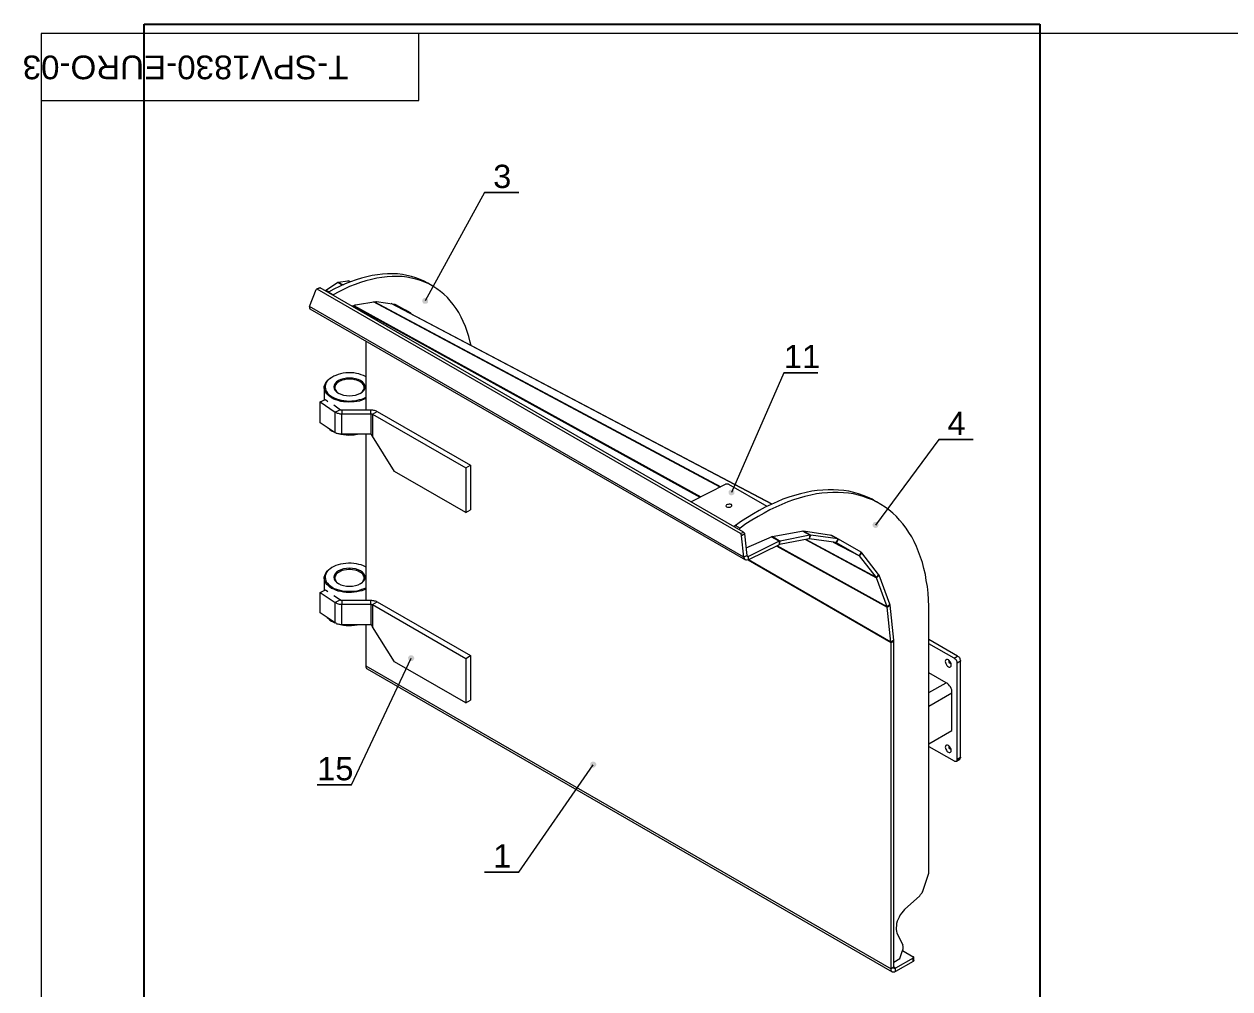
# Model space of a CAD drawing. Header units: millimetres. Extents: x 3 to 591, y 5 to 206.
# Drawn here: x 299.9 to 443.6, y 90.9 to 205.9 of the extents above; entities that cross this region are included whole.
import ezdxf

# ---------------------------------------------------------------- set-up
doc = ezdxf.new("R2010")
doc.units = ezdxf.units.MM
picture_1 = doc.add_image_def('image3.jpg', size_in_pixel=(736, 880))

msp = doc.modelspace()

# ---------------------------------------------------------------- hatches: boundary and pattern name
h = msp.add_hatch(color=7)
h.paths.add_polyline_path([(367.978959, 117.933611), (367.873126, 117.968889), (367.80257, 117.968889), (367.732015, 117.968889), (367.626181, 117.968889), (367.555626, 117.933611), (367.48507, 117.863056), (367.449793, 117.7925), (367.414515, 117.721944), (367.414515, 117.616111), (367.414515, 117.545556), (367.449793, 117.475), (367.48507, 117.404444), (367.555626, 117.333889), (367.626181, 117.298611), (367.732015, 117.263333), (367.80257, 117.263333), (367.873126, 117.298611), (367.978959, 117.333889), (368.014237, 117.404444), (368.084793, 117.475), (368.12007, 117.545556), (368.12007, 117.616111), (368.12007, 117.721944), (368.084793, 117.7925), (368.014237, 117.863056), (367.978959, 117.933611), (367.767293, 117.616111)])
h.paths.add_polyline_path([(346.21257, 130.633611), (346.142015, 130.668889), (346.036181, 130.668889), (345.965626, 130.668889), (345.89507, 130.633611), (345.824515, 130.563056), (345.753959, 130.4925), (345.718681, 130.421944), (345.683404, 130.351389), (345.718681, 130.245556), (345.718681, 130.175), (345.789237, 130.104444), (345.824515, 130.033889), (345.89507, 129.998611), (346.000904, 129.963333), (346.071459, 129.963333), (346.142015, 129.963333), (346.247848, 129.998611), (346.318404, 130.069167), (346.353681, 130.139722), (346.388959, 130.210278), (346.424237, 130.280833), (346.424237, 130.386667), (346.388959, 130.457222), (346.353681, 130.527778), (346.283126, 130.598333), (346.21257, 130.633611), (346.071459, 130.316111)])
h.paths.add_polyline_path([(401.210626, 145.908889), (401.281181, 145.873611), (401.351737, 145.838333), (401.45757, 145.838333), (401.528126, 145.873611), (401.598681, 145.908889), (401.669237, 145.944167), (401.704515, 146.014722), (401.739793, 146.120556), (401.77507, 146.191111), (401.77507, 146.261667), (401.739793, 146.3675), (401.669237, 146.438056), (401.633959, 146.473333), (401.563404, 146.543889), (401.45757, 146.543889), (401.387015, 146.543889), (401.281181, 146.543889), (401.210626, 146.508611), (401.14007, 146.438056), (401.104793, 146.3675), (401.069515, 146.296944), (401.034237, 146.226389), (401.069515, 146.120556), (401.069515, 146.05), (401.14007, 145.979444), (401.210626, 145.908889), (401.422293, 146.191111)])
h.paths.add_polyline_path([(384.100904, 149.754167), (384.171459, 149.718889), (384.277293, 149.718889), (384.347848, 149.754167), (384.418404, 149.789444), (384.488959, 149.824722), (384.559515, 149.895278), (384.594793, 149.965833), (384.594793, 150.071667), (384.594793, 150.142222), (384.559515, 150.248056), (384.524237, 150.318611), (384.453681, 150.353889), (384.383126, 150.424444), (384.31257, 150.424444), (384.206737, 150.424444), (384.136181, 150.424444), (384.065626, 150.389167), (383.99507, 150.318611), (383.924515, 150.248056), (383.889237, 150.1775), (383.889237, 150.106944), (383.889237, 150.001111), (383.924515, 149.930556), (383.959793, 149.86), (384.030348, 149.789444), (384.100904, 149.754167), (384.242015, 150.071667)])
h.paths.add_polyline_path([(347.553126, 172.614167), (347.658959, 172.578889), (347.729515, 172.578889), (347.80007, 172.578889), (347.905904, 172.614167), (347.976459, 172.649444), (348.047015, 172.72), (348.082293, 172.790556), (348.082293, 172.861111), (348.082293, 172.966944), (348.082293, 173.0375), (348.047015, 173.108056), (347.976459, 173.178611), (347.905904, 173.249167), (347.835348, 173.284444), (347.729515, 173.284444), (347.658959, 173.284444), (347.588404, 173.249167), (347.517848, 173.213889), (347.447293, 173.143333), (347.412015, 173.072778), (347.376737, 172.966944), (347.376737, 172.896389), (347.412015, 172.790556), (347.447293, 172.72), (347.48257, 172.649444), (347.553126, 172.614167), (347.729515, 172.931667)])
h.paths.add_polyline_path([(535.301459, 72.954444), (535.230904, 72.989722), (535.12507, 72.989722), (535.054515, 72.989722), (534.948681, 72.954444), (534.878126, 72.919167), (534.842848, 72.848611), (534.80757, 72.778056), (534.772293, 72.7075), (534.772293, 72.601667), (534.772293, 72.531111), (534.80757, 72.425278), (534.878126, 72.39), (534.948681, 72.319444), (535.019237, 72.284167), (535.12507, 72.284167), (535.195626, 72.284167), (535.266181, 72.319444), (535.336737, 72.354722), (535.407293, 72.425278), (535.44257, 72.495833), (535.477848, 72.601667), (535.477848, 72.672222), (535.477848, 72.742778), (535.407293, 72.848611), (535.372015, 72.883889), (535.301459, 72.954444), (535.12507, 72.636944)])
h.paths.add_polyline_path([(539.146737, 69.250278), (539.076181, 69.250278), (539.005626, 69.215), (538.93507, 69.179722), (538.864515, 69.109167), (538.829237, 69.038611), (538.793959, 68.932778), (538.793959, 68.862222), (538.829237, 68.756389), (538.864515, 68.685833), (538.93507, 68.650556), (539.005626, 68.58), (539.076181, 68.544722), (539.182015, 68.544722), (539.25257, 68.544722), (539.323126, 68.58), (539.393681, 68.650556), (539.464237, 68.721111), (539.499515, 68.791667), (539.534793, 68.862222), (539.534793, 68.968056), (539.499515, 69.038611), (539.464237, 69.109167), (539.393681, 69.179722), (539.323126, 69.215), (539.25257, 69.250278), (539.146737, 69.250278), (539.182015, 68.8975)])
h.paths.add_polyline_path([(547.472293, 66.533889), (547.401737, 66.463333), (547.366459, 66.392778), (547.366459, 66.286944), (547.366459, 66.216389), (547.401737, 66.110556), (547.437015, 66.04), (547.472293, 65.969444), (547.578126, 65.934167), (547.648681, 65.898889), (547.719237, 65.898889), (547.82507, 65.934167), (547.895626, 65.969444), (547.966181, 66.004722), (548.036737, 66.075278), (548.072015, 66.145833), (548.072015, 66.216389), (548.072015, 66.322222), (548.036737, 66.392778), (548.001459, 66.463333), (547.930904, 66.533889), (547.860348, 66.569167), (547.789793, 66.604444), (547.719237, 66.604444), (547.613404, 66.604444), (547.542848, 66.569167), (547.472293, 66.533889), (547.719237, 66.251667)])
h.paths.add_polyline_path([(525.988126, 85.689722), (525.91757, 85.725), (525.811737, 85.760278), (525.741181, 85.760278), (525.670626, 85.725), (525.564793, 85.689722), (525.529515, 85.619167), (525.458959, 85.548611), (525.458959, 85.478056), (525.423681, 85.372222), (525.458959, 85.301667), (525.494237, 85.231111), (525.529515, 85.160556), (525.60007, 85.09), (525.670626, 85.054722), (525.741181, 85.019444), (525.847015, 85.019444), (525.91757, 85.054722), (525.988126, 85.09), (526.058681, 85.160556), (526.129237, 85.231111), (526.129237, 85.301667), (526.164515, 85.4075), (526.129237, 85.478056), (526.093959, 85.548611), (526.058681, 85.619167), (525.988126, 85.689722), (525.776459, 85.372222)])
h.paths.add_polyline_path([(509.337015, 95.320556), (507.996459, 92.039722), (507.079237, 92.568889)])
h.paths.add_polyline_path([(477.728126, 102.446667), (477.65757, 102.481944), (477.551737, 102.517222), (477.481181, 102.517222), (477.410626, 102.481944), (477.304793, 102.446667), (477.269515, 102.411389), (477.198959, 102.340833), (477.163681, 102.235), (477.163681, 102.164444), (477.163681, 102.058611), (477.198959, 101.988056), (477.269515, 101.9175), (477.304793, 101.846944), (477.410626, 101.811667), (477.481181, 101.811667), (477.551737, 101.811667), (477.65757, 101.811667), (477.728126, 101.846944), (477.798681, 101.9175), (477.833959, 101.988056), (477.869237, 102.058611), (477.869237, 102.164444), (477.869237, 102.235), (477.833959, 102.340833), (477.798681, 102.411389), (477.728126, 102.446667), (477.516459, 102.164444)])
h.paths.add_polyline_path([(495.966737, 110.066667), (495.896181, 110.101944), (495.825626, 110.101944), (495.719793, 110.066667), (495.649237, 110.031389), (495.578681, 109.996111), (495.543404, 109.925556), (495.508126, 109.855), (495.472848, 109.749167), (495.472848, 109.678611), (495.508126, 109.608056), (495.543404, 109.502222), (495.613959, 109.466944), (495.684515, 109.396389), (495.790348, 109.396389), (495.860904, 109.396389), (495.931459, 109.396389), (496.037293, 109.431667), (496.107848, 109.502222), (496.143126, 109.572778), (496.178404, 109.643333), (496.178404, 109.713889), (496.178404, 109.819722), (496.178404, 109.890278), (496.107848, 109.960833), (496.037293, 110.031389), (495.966737, 110.066667), (495.825626, 109.749167)])
h.paths.add_polyline_path([(480.409237, 111.865833), (480.479793, 111.901111), (480.51507, 112.006944), (480.550348, 112.0775), (480.51507, 112.148056), (480.51507, 112.253889), (480.479793, 112.324444), (480.409237, 112.395), (480.338681, 112.430278), (480.268126, 112.465556), (480.162293, 112.465556), (480.091737, 112.465556), (480.021181, 112.430278), (479.950626, 112.395), (479.88007, 112.324444), (479.844793, 112.218611), (479.809515, 112.148056), (479.809515, 112.0775), (479.844793, 111.971667), (479.88007, 111.901111), (479.950626, 111.830556), (480.021181, 111.795278), (480.091737, 111.76), (480.19757, 111.76), (480.268126, 111.76), (480.338681, 111.795278), (480.409237, 111.865833), (480.162293, 112.112778)])
h.paths.add_polyline_path([(501.223126, 111.76), (501.328959, 111.724722), (501.399515, 111.724722), (501.505348, 111.724722), (501.575904, 111.76), (501.646459, 111.795278), (501.717015, 111.865833), (501.752293, 111.936389), (501.752293, 112.006944), (501.752293, 112.112778), (501.752293, 112.183333), (501.717015, 112.289167), (501.646459, 112.324444), (501.575904, 112.395), (501.505348, 112.430278), (501.399515, 112.430278), (501.328959, 112.430278), (501.258404, 112.395), (501.187848, 112.359722), (501.117293, 112.289167), (501.082015, 112.218611), (501.046737, 112.112778), (501.046737, 112.042222), (501.082015, 111.936389), (501.117293, 111.865833), (501.15257, 111.795278), (501.223126, 111.76), (501.399515, 112.0775)])
h.paths.add_polyline_path([(519.56757, 99.906667), (519.638126, 99.871389), (519.743959, 99.836111), (519.814515, 99.836111), (519.920348, 99.871389), (519.990904, 99.906667), (520.061459, 99.941944), (520.096737, 100.0125), (520.132015, 100.083056), (520.167293, 100.188889), (520.132015, 100.259444), (520.132015, 100.365278), (520.061459, 100.435833), (520.026181, 100.471111), (519.920348, 100.541667), (519.849793, 100.541667), (519.779237, 100.541667), (519.673404, 100.541667), (519.602848, 100.506389), (519.532293, 100.435833), (519.497015, 100.365278), (519.461737, 100.294722), (519.426459, 100.224167), (519.461737, 100.118333), (519.461737, 100.047778), (519.532293, 99.977222), (519.56757, 99.906667), (519.779237, 100.188889)])
h.paths.add_polyline_path([(512.441459, 79.586667), (512.370904, 79.621944), (512.300348, 79.657222), (512.194515, 79.657222), (512.123959, 79.657222), (512.053404, 79.621944), (511.982848, 79.551389), (511.912293, 79.480833), (511.877015, 79.410278), (511.877015, 79.339722), (511.877015, 79.233889), (511.912293, 79.163333), (511.94757, 79.092778), (512.018126, 79.022222), (512.088681, 78.986944), (512.159237, 78.951667), (512.26507, 78.951667), (512.335626, 78.951667), (512.406181, 79.022222), (512.476737, 79.0575), (512.547293, 79.128056), (512.58257, 79.198611), (512.58257, 79.304444), (512.58257, 79.375), (512.547293, 79.445556), (512.512015, 79.551389), (512.441459, 79.586667), (512.229793, 79.304444)])

# ---------------------------------------------------------------- linework, layer by layer
at = {"color": 9, "lineweight": 0, "true_color": 0xc0c0c0}
for points in [[(588.994237, 204.822778), (301.974237, 204.822778)], [(301.974237, 204.822778), (301.974237, 5.221111)]]:
    msp.add_lwpolyline(points, dxfattribs=at)
at = {"color": 7, "lineweight": 0}
for points in [[(346.988681, 196.814722), (346.988681, 204.822778)], [(301.974237, 196.814722), (346.988681, 196.814722)], [(354.78507, 185.843333), (347.729515, 172.931667)], [(354.78507, 185.843333), (358.877293, 185.843333)], [(358.877293, 185.843333), (354.78507, 185.843333)], [(354.78507, 185.843333), (358.877293, 185.843333)], [(358.877293, 185.843333), (354.78507, 185.843333)], [(354.78507, 185.843333), (358.877293, 185.843333)], [(358.877293, 185.843333), (354.78507, 185.843333)], [(348.047015, 175.048333), (347.623681, 175.26), (347.129793, 175.471667), (346.635904, 175.683333), (346.106737, 175.824444), (345.542293, 175.965556), (345.013126, 176.071389), (344.448681, 176.141944), (343.848959, 176.141944), (343.249237, 176.141944), (342.649515, 176.106667), (342.049793, 176.036111), (341.414793, 175.930278), (340.779793, 175.789167), (340.144793, 175.612778), (339.509793, 175.436389), (338.839515, 175.189444), (338.204515, 174.9425), (337.534237, 174.625), (336.863959, 174.3075), (336.193681, 173.954722)], [(353.19757, 167.604722), (353.091737, 167.992778), (352.950626, 168.663056), (352.738959, 169.262778), (352.527293, 169.8625), (352.280348, 170.462222), (352.033404, 170.991389), (351.751181, 171.520556), (351.433681, 172.014444), (351.080904, 172.473056), (350.728126, 172.931667), (350.375348, 173.319722), (349.952015, 173.707778), (349.563959, 174.060556), (349.105348, 174.378056), (348.646737, 174.695556), (348.188126, 174.9425), (347.694237, 175.154167), (347.16507, 175.365833), (346.635904, 175.506944), (346.106737, 175.648056), (345.542293, 175.753889), (344.977848, 175.824444), (344.413404, 175.824444), (343.813681, 175.824444), (343.213959, 175.789167), (342.578959, 175.718611), (341.979237, 175.612778), (341.344237, 175.471667), (340.673959, 175.330556), (340.038959, 175.118889), (339.403959, 174.871944), (338.733681, 174.625), (338.098681, 174.3075), (337.428404, 173.99), (336.758126, 173.637222)], [(337.357848, 175.154167), (338.522015, 175.330556)], [(338.522015, 175.330556), (338.59257, 175.295278)], [(338.804237, 175.189444), (338.522015, 175.330556)], [(333.935904, 172.261389), (334.747293, 174.272222)], [(334.853126, 174.3075), (334.817848, 174.3075), (334.78257, 174.3075), (334.747293, 174.272222)], [(335.135348, 174.483889), (334.78257, 174.3075)], [(335.205904, 174.483889), (334.853126, 174.3075)], [(385.300348, 145.168056), (334.853126, 174.3075)], [(335.135348, 174.483889), (335.170626, 174.483889), (335.205904, 174.483889)], [(385.688404, 145.344444), (335.205904, 174.483889)], [(335.805626, 174.131111), (335.876181, 174.201667)], [(335.876181, 174.201667), (337.287293, 175.118889)], [(335.876181, 174.201667), (336.299515, 173.99)], [(336.193681, 173.919444), (336.087848, 173.99)], [(336.758126, 173.637222), (336.193681, 173.954722)], [(336.193681, 173.954722), (336.193681, 173.919444)], [(337.287293, 175.118889), (337.357848, 175.154167)], [(337.887015, 174.801389), (337.287293, 175.118889)], [(337.357848, 175.154167), (337.95757, 174.836667)], [(338.839515, 175.189444), (338.59257, 175.295278)], [(348.576181, 174.730833), (348.047015, 175.048333)], [(336.758126, 173.637222), (336.758126, 173.601944)], [(339.439237, 172.437778), (341.838126, 172.861111)], [(382.901459, 150.706667), (341.591181, 172.825833)], [(341.697015, 172.825833), (382.972015, 150.741944)], [(341.838126, 172.861111), (341.873404, 172.861111), (341.908681, 172.861111), (341.943959, 172.861111)], [(341.943959, 172.861111), (344.095904, 172.543611)], [(389.039793, 148.695833), (343.67257, 172.614167)], [(389.07507, 148.695833), (343.743126, 172.578889)], [(344.095904, 172.543611), (344.131181, 172.543611), (344.166459, 172.508333), (344.201737, 172.508333)], [(344.166459, 172.508333), (345.436459, 171.802778)], [(344.201737, 172.508333), (345.965626, 171.485278)], [(385.723681, 142.381111), (333.935904, 172.261389)], [(333.935904, 172.261389), (333.935904, 172.085), (334.006459, 171.979167)], [(334.006459, 171.979167), (385.90007, 142.028333)], [(339.051181, 172.296667), (339.298126, 172.4025)], [(380.50257, 149.471944), (339.121737, 172.331944)], [(339.22757, 172.367222), (380.608404, 149.5425)], [(339.298126, 172.4025), (339.368681, 172.4025), (339.403959, 172.437778), (339.439237, 172.437778)], [(345.965626, 171.485278), (345.436459, 171.802778)], [(345.436459, 171.802778), (345.471737, 171.7675), (345.471737, 171.732222), (345.507015, 171.732222)], [(346.071459, 171.414722), (345.507015, 171.732222)], [(345.507015, 171.732222), (345.57757, 171.626389)], [(345.965626, 171.485278), (346.000904, 171.45), (346.036181, 171.414722), (346.071459, 171.414722)], [(346.071459, 171.414722), (346.106737, 171.344167)], [(340.673959, 168.133889), (340.673959, 159.914167)], [(340.673959, 163.900556), (340.638681, 163.900556), (340.391737, 164.006389), (340.109515, 164.112222), (339.827293, 164.218056), (339.54507, 164.253333), (339.22757, 164.323889), (338.91007, 164.323889), (338.59257, 164.323889), (338.27507, 164.323889), (337.95757, 164.288611), (337.64007, 164.218056), (337.357848, 164.1475), (337.075626, 164.041667), (336.828681, 163.935833), (336.617015, 163.794722), (336.405348, 163.653611), (336.228959, 163.5125), (336.05257, 163.371389), (335.946737, 163.195), (335.876181, 163.018611), (335.805626, 162.806944), (335.805626, 162.630556), (335.840904, 162.454167), (335.876181, 162.277778), (335.982015, 162.101389), (336.087848, 161.925), (336.264237, 161.748611), (336.440626, 161.6075), (336.652293, 161.466389)], [(390.486181, 164.359167), (384.242015, 150.071667)], [(390.486181, 164.359167), (394.543126, 164.359167)], [(394.543126, 164.359167), (390.486181, 164.359167)], [(390.486181, 164.359167), (394.543126, 164.359167)], [(394.543126, 164.359167), (390.486181, 164.359167)], [(390.486181, 164.359167), (394.543126, 164.359167)], [(394.543126, 164.359167), (390.486181, 164.359167)], [(336.581737, 161.360556), (336.37007, 161.501667), (336.193681, 161.642778), (336.017293, 161.819167), (335.876181, 161.995556), (335.805626, 162.171944), (335.73507, 162.348333), (335.699793, 162.524722), (335.699793, 162.736389), (335.770348, 162.912778), (335.840904, 163.089167), (335.946737, 163.265556), (336.087848, 163.441944), (336.264237, 163.583056), (336.475904, 163.724167), (336.581737, 163.794722)], [(335.699793, 162.595278), (335.699793, 161.113611)], [(336.652293, 163.83), (336.581737, 163.794722)], [(339.968404, 161.889722), (340.109515, 161.960278), (340.250626, 162.101389), (340.356459, 162.2425), (340.427015, 162.348333), (340.462293, 162.489444), (340.462293, 162.665833), (340.427015, 162.806944), (340.356459, 162.948056), (340.250626, 163.053889), (340.109515, 163.195), (339.933126, 163.300833), (339.756737, 163.371389), (339.54507, 163.477222), (339.333404, 163.5125), (339.086459, 163.583056), (338.839515, 163.583056), (338.59257, 163.583056), (338.345626, 163.583056), (338.098681, 163.5125), (337.851737, 163.477222), (337.675348, 163.371389), (337.463681, 163.300833), (337.32257, 163.195), (337.181459, 163.053889), (337.075626, 162.948056), (337.00507, 162.806944), (336.969793, 162.665833), (336.969793, 162.489444), (337.00507, 162.348333), (337.075626, 162.2425), (337.181459, 162.101389), (337.32257, 161.960278), (337.428404, 161.889722)], [(335.205904, 160.866667), (335.840904, 161.148889)], [(335.840904, 161.148889), (336.123126, 160.937222)], [(340.673959, 161.254722), (340.462293, 161.184167), (340.18007, 161.078333), (339.897848, 160.9725), (339.580348, 160.937222), (339.262848, 160.866667), (338.945348, 160.866667), (338.627848, 160.831389), (338.310348, 160.866667), (337.992848, 160.901944), (337.675348, 160.937222), (337.357848, 161.043056), (337.075626, 161.113611), (336.828681, 161.219444), (336.581737, 161.360556)], [(336.652293, 161.466389), (336.899237, 161.360556), (337.146181, 161.254722), (337.428404, 161.148889), (337.710626, 161.078333), (338.028126, 161.043056), (338.345626, 161.007778), (338.663126, 160.9725), (338.980626, 161.007778), (339.298126, 161.007778), (339.615626, 161.078333), (339.897848, 161.148889), (340.18007, 161.219444), (340.462293, 161.325278), (340.673959, 161.431111)], [(335.205904, 160.866667), (337.00507, 159.667222)], [(335.205904, 158.397222), (335.205904, 160.866667)], [(336.828681, 160.513889), (337.64007, 159.949444)], [(337.64007, 159.949444), (337.00507, 159.667222)], [(337.00507, 159.667222), (337.110904, 159.596667), (337.181459, 159.561389), (337.252015, 159.526111), (337.357848, 159.526111), (337.463681, 159.490833), (337.569515, 159.455556), (337.675348, 159.455556), (337.781181, 159.455556)], [(337.00507, 157.197778), (337.00507, 159.667222)], [(337.64007, 159.949444), (337.675348, 159.949444), (337.710626, 159.914167), (337.745904, 159.914167), (337.781181, 159.914167)], [(337.781181, 159.914167), (337.781181, 159.455556)], [(337.781181, 159.914167), (341.238404, 159.914167)], [(341.238404, 159.455556), (341.238404, 159.914167)], [(341.238404, 159.914167), (341.344237, 159.914167), (341.45007, 159.914167), (341.555904, 159.878889), (341.661737, 159.878889), (341.76757, 159.843611), (341.873404, 159.808333), (341.943959, 159.773056), (342.014515, 159.737778)], [(341.45007, 159.420278), (342.014515, 159.737778)], [(342.014515, 159.737778), (353.127015, 153.317222)], [(337.00507, 157.197778), (335.205904, 158.397222)], [(337.781181, 159.455556), (341.238404, 159.455556)], [(337.781181, 157.021389), (337.781181, 159.455556)], [(341.238404, 159.455556), (341.238404, 157.021389)], [(341.238404, 159.455556), (341.273681, 159.455556), (341.308959, 159.455556), (341.344237, 159.455556), (341.379515, 159.455556), (341.414793, 159.420278), (341.45007, 159.420278)], [(341.45007, 159.420278), (341.45007, 156.774444)], [(341.45007, 159.420278), (352.56257, 152.999722)], [(336.05257, 157.868056), (336.193681, 157.726944), (336.37007, 157.585833), (336.581737, 157.444722)], [(336.581737, 157.444722), (336.652293, 157.409444)], [(336.581737, 157.444722), (336.828681, 157.303611), (336.969793, 157.268333)], [(337.00507, 157.233056), (336.899237, 157.268333), (336.652293, 157.409444)], [(337.781181, 157.021389), (337.675348, 157.021389), (337.569515, 157.021389), (337.463681, 157.056667), (337.357848, 157.056667), (337.252015, 157.091944), (337.181459, 157.127222), (337.110904, 157.1625), (337.00507, 157.197778)], [(339.721459, 157.021389), (339.615626, 156.986111), (339.298126, 156.950833), (338.980626, 156.915556), (338.663126, 156.915556), (338.345626, 156.915556), (338.028126, 156.950833), (337.710626, 156.986111), (337.675348, 157.021389)], [(341.238404, 157.021389), (337.781181, 157.021389)], [(337.781181, 157.021389), (337.992848, 156.986111), (338.310348, 156.950833), (338.627848, 156.915556), (338.945348, 156.950833), (339.262848, 156.950833), (339.580348, 157.021389), (339.615626, 157.021389)], [(340.673959, 157.021389), (340.673959, 137.230556)], [(341.344237, 156.986111), (341.308959, 157.021389), (341.273681, 157.021389), (341.238404, 157.021389)], [(341.45007, 156.774444), (341.344237, 156.986111)], [(344.095904, 152.576389), (341.45007, 156.774444)], [(408.936459, 156.386389), (401.422293, 146.191111)], [(408.936459, 156.386389), (413.028681, 156.386389)], [(413.028681, 156.386389), (408.936459, 156.386389)], [(408.936459, 156.386389), (413.028681, 156.386389)], [(413.028681, 156.386389), (408.936459, 156.386389)], [(408.936459, 156.386389), (413.028681, 156.386389)], [(413.028681, 156.386389), (408.936459, 156.386389)], [(352.56257, 147.672778), (344.095904, 152.576389)], [(352.56257, 152.999722), (353.127015, 153.317222)], [(352.56257, 152.999722), (352.56257, 147.672778)], [(353.127015, 153.317222), (353.127015, 148.025556)], [(383.501181, 151.024167), (379.444237, 148.942778)], [(383.924515, 151.024167), (383.889237, 151.059444), (383.818681, 151.059444), (383.783404, 151.059444), (383.712848, 151.059444), (383.67757, 151.059444), (383.607015, 151.059444), (383.536459, 151.059444), (383.501181, 151.024167)], [(388.475348, 148.413611), (383.924515, 151.024167)], [(401.316459, 149.048611), (400.998959, 149.260278), (400.469793, 149.507222), (399.940626, 149.718889), (399.376181, 149.930556), (398.811737, 150.071667), (398.247293, 150.212778), (397.64757, 150.318611), (397.01257, 150.353889), (396.412848, 150.389167), (395.777848, 150.389167), (395.142848, 150.353889), (394.47257, 150.318611), (393.802293, 150.212778), (393.132015, 150.071667), (392.461737, 149.930556), (391.756181, 149.718889), (391.085904, 149.507222), (390.380348, 149.260278), (389.674793, 148.978056), (388.969237, 148.660556), (388.263681, 148.307778), (387.558126, 147.919722), (386.85257, 147.531667), (386.147015, 147.108333), (385.441459, 146.649722), (384.735904, 146.155833)], [(407.772293, 135.678333), (407.772293, 136.489722), (407.737015, 137.301111), (407.666459, 138.077222), (407.595904, 138.853333), (407.454793, 139.594167), (407.348959, 140.299722), (407.17257, 141.005278), (406.996181, 141.710833), (406.784515, 142.345833), (406.53757, 143.016111), (406.290626, 143.615833), (406.008404, 144.215556), (405.726181, 144.78), (405.373404, 145.309167), (405.055904, 145.838333), (404.667848, 146.332222), (404.279793, 146.790833), (403.891737, 147.214167), (403.468404, 147.602222), (403.009793, 147.990278), (402.551181, 148.343056), (402.057293, 148.660556), (401.528126, 148.942778), (401.034237, 149.189722), (400.469793, 149.401389), (399.940626, 149.613056), (399.376181, 149.754167), (398.776459, 149.895278), (398.176737, 150.001111), (397.577015, 150.036389), (396.942015, 150.071667), (396.307015, 150.071667), (395.672015, 150.036389), (395.001737, 150.001111), (394.366737, 149.895278), (393.696459, 149.754167), (392.990904, 149.613056), (392.320626, 149.401389), (391.61507, 149.189722), (390.944793, 148.942778), (390.239237, 148.660556), (389.533681, 148.343056), (388.828126, 147.990278), (388.12257, 147.602222), (387.417015, 147.214167), (386.676181, 146.790833), (385.970626, 146.332222), (385.26507, 145.838333)], [(352.56257, 147.672778), (353.127015, 148.025556)], [(401.880904, 148.766389), (401.316459, 149.048611)], [(384.488959, 146.05), (384.877015, 146.226389)], [(384.63007, 145.979444), (384.63007, 146.014722), (384.63007, 146.05), (384.665348, 146.085278), (384.700626, 146.085278), (384.700626, 146.120556), (384.735904, 146.155833)], [(384.735904, 146.155833), (385.26507, 145.838333)], [(385.26507, 145.838333), (385.26507, 145.803056), (385.229793, 145.767778), (385.194515, 145.767778), (385.194515, 145.7325), (385.159237, 145.697222), (385.159237, 145.661944)], [(385.300348, 145.168056), (385.688404, 145.344444)], [(385.441459, 144.921111), (385.441459, 144.956389), (385.441459, 144.991667), (385.441459, 145.026944), (385.406181, 145.062222), (385.370904, 145.0975), (385.370904, 145.132778), (385.335626, 145.168056), (385.300348, 145.168056)], [(385.688404, 145.344444), (385.723681, 145.309167), (385.758959, 145.273889), (385.758959, 145.238611), (385.794237, 145.238611), (385.794237, 145.203333), (385.829515, 145.132778)], [(389.07507, 144.815278), (392.814515, 145.485556)], [(393.590626, 144.991667), (392.708681, 145.450278)], [(392.779237, 145.485556), (393.696459, 144.991667)], [(392.814515, 145.485556), (396.165904, 144.991667)], [(385.829515, 145.132778), (385.441459, 144.921111)], [(385.723681, 142.381111), (385.441459, 144.921111)], [(386.111737, 142.5575), (385.829515, 145.132778)], [(386.005904, 143.474722), (389.07507, 144.815278)], [(389.921737, 144.250833), (386.252848, 142.451667)], [(389.921737, 143.8275), (386.252848, 142.028333)], [(389.921737, 144.250833), (388.969237, 144.78)], [(389.110348, 144.850556), (390.062848, 144.286111)], [(402.798126, 136.454444), (389.674793, 143.721667)], [(390.062848, 144.286111), (389.921737, 144.250833)], [(389.921737, 144.250833), (389.921737, 143.8275)], [(389.957015, 143.862778), (389.921737, 143.8275)], [(393.484793, 144.533056), (389.957015, 143.862778)], [(389.957015, 143.862778), (390.062848, 144.286111)], [(393.590626, 144.991667), (390.062848, 144.286111)], [(393.061459, 144.4625), (401.528126, 139.911667)], [(401.528126, 139.946944), (393.096737, 144.4625)], [(393.590626, 144.991667), (393.484793, 144.533056)], [(393.52007, 144.533056), (393.484793, 144.533056)], [(393.52007, 144.533056), (393.696459, 144.991667)], [(396.730348, 144.109722), (393.52007, 144.533056)], [(393.696459, 144.991667), (393.590626, 144.991667)], [(396.906737, 144.533056), (393.696459, 144.991667)], [(396.906737, 144.533056), (396.024793, 144.991667)], [(396.977293, 144.497778), (396.06007, 144.991667)], [(396.165904, 144.991667), (396.942015, 144.533056)], [(396.165904, 144.991667), (396.942015, 144.533056)], [(396.37757, 144.145), (399.482015, 142.522222)], [(399.446737, 142.522222), (396.412848, 144.145)], [(396.906737, 144.533056), (396.730348, 144.109722)], [(396.765626, 144.074444), (396.730348, 144.109722)], [(396.765626, 144.074444), (396.977293, 144.497778)], [(399.446737, 142.522222), (396.765626, 144.074444)], [(396.977293, 144.497778), (396.906737, 144.533056)], [(399.693681, 142.945556), (396.977293, 144.497778)], [(386.111737, 142.5575), (385.723681, 142.381111)], [(386.252848, 142.028333), (386.041181, 141.993056), (385.90007, 142.028333), (385.794237, 142.169444), (385.723681, 142.381111)], [(386.252848, 142.451667), (386.182293, 142.416389), (386.147015, 142.451667), (386.111737, 142.486944), (386.111737, 142.5575)], [(386.111737, 142.522222), (386.252848, 142.451667)], [(386.252848, 142.028333), (386.252848, 142.451667)], [(389.639515, 143.686389), (402.798126, 136.383889)], [(399.693681, 142.945556), (399.446737, 142.522222)], [(399.482015, 142.522222), (399.446737, 142.522222)], [(399.482015, 142.522222), (399.764237, 142.875)], [(401.528126, 139.946944), (399.482015, 142.522222)], [(399.764237, 142.875), (399.693681, 142.945556)], [(401.77507, 140.299722), (399.764237, 142.875)], [(336.581737, 138.641667), (336.37007, 138.782778), (336.193681, 138.959167), (336.017293, 139.100278), (335.876181, 139.276667), (335.805626, 139.453056), (335.73507, 139.629444), (335.699793, 139.841111), (335.699793, 140.0175), (335.770348, 140.193889), (335.840904, 140.370278), (335.946737, 140.546667), (336.087848, 140.723056), (336.264237, 140.899444), (336.475904, 141.040556), (336.581737, 141.111111)], [(340.673959, 141.181667), (340.638681, 141.216944), (340.391737, 141.322778), (340.109515, 141.428611), (339.827293, 141.499167), (339.54507, 141.569722), (339.22757, 141.605), (338.91007, 141.640278), (338.59257, 141.640278), (338.27507, 141.605), (337.95757, 141.569722), (337.64007, 141.534444), (337.357848, 141.428611), (337.075626, 141.358056), (336.828681, 141.252222), (336.617015, 141.111111), (336.405348, 140.97), (336.228959, 140.828889), (336.05257, 140.6525), (335.946737, 140.476111), (335.876181, 140.299722), (335.805626, 140.123333), (335.805626, 139.946944), (335.840904, 139.770556), (335.876181, 139.558889), (335.982015, 139.3825), (336.087848, 139.241389), (336.264237, 139.065), (336.440626, 138.923889), (336.652293, 138.782778)], [(336.652293, 141.146389), (336.581737, 141.111111)], [(339.968404, 139.170833), (340.109515, 139.276667), (340.250626, 139.3825), (340.356459, 139.523611), (340.427015, 139.664722), (340.462293, 139.805833), (340.462293, 139.946944), (340.427015, 140.088056), (340.356459, 140.229167), (340.250626, 140.370278), (340.109515, 140.476111), (339.933126, 140.581944), (339.756737, 140.687778), (339.54507, 140.758333), (339.333404, 140.828889), (339.086459, 140.864167), (338.839515, 140.899444), (338.59257, 140.899444), (338.345626, 140.864167), (338.098681, 140.828889), (337.851737, 140.758333), (337.675348, 140.687778), (337.463681, 140.581944), (337.32257, 140.476111), (337.181459, 140.370278), (337.075626, 140.229167), (337.00507, 140.088056), (336.969793, 139.946944), (336.969793, 139.805833), (337.00507, 139.664722), (337.075626, 139.523611), (337.181459, 139.3825), (337.32257, 139.276667), (337.428404, 139.170833)], [(386.21757, 142.028333), (403.256737, 132.185833)], [(403.221459, 132.221111), (386.252848, 142.028333)], [(335.699793, 139.876389), (335.699793, 138.394722)], [(401.77507, 140.299722), (401.528126, 139.946944)], [(401.528126, 139.911667), (401.845626, 140.229167)], [(401.528126, 139.911667), (401.528126, 139.946944)], [(402.798126, 136.454444), (401.528126, 139.911667)], [(401.845626, 140.229167), (401.77507, 140.299722)], [(403.115626, 136.771944), (401.845626, 140.229167)], [(335.205904, 138.147778), (335.840904, 138.465278)], [(335.205904, 138.147778), (337.00507, 136.948333)], [(335.205904, 135.713611), (335.205904, 138.147778)], [(335.840904, 138.465278), (336.123126, 138.253611)], [(340.673959, 138.571111), (340.462293, 138.465278), (340.18007, 138.359444), (339.897848, 138.288889), (339.580348, 138.218333), (339.262848, 138.183056), (338.945348, 138.147778), (338.627848, 138.147778), (338.310348, 138.147778), (337.992848, 138.183056), (337.675348, 138.253611), (337.357848, 138.324167), (337.075626, 138.43), (336.828681, 138.535833), (336.581737, 138.641667)], [(336.652293, 138.782778), (336.899237, 138.641667), (337.146181, 138.535833), (337.428404, 138.465278), (337.710626, 138.394722), (338.028126, 138.324167), (338.345626, 138.288889), (338.663126, 138.288889), (338.980626, 138.288889), (339.298126, 138.324167), (339.615626, 138.359444), (339.897848, 138.43), (340.18007, 138.535833), (340.462293, 138.641667), (340.673959, 138.712222)], [(336.828681, 137.795), (337.64007, 137.265833)], [(337.64007, 137.265833), (337.00507, 136.948333)], [(337.00507, 136.948333), (337.110904, 136.913056), (337.181459, 136.877778), (337.252015, 136.8425), (337.357848, 136.807222), (337.463681, 136.771944), (337.569515, 136.771944), (337.675348, 136.771944), (337.781181, 136.771944)], [(337.00507, 134.514167), (337.00507, 136.948333)], [(337.64007, 137.265833), (337.64007, 137.230556), (337.675348, 137.230556), (337.710626, 137.230556), (337.745904, 137.230556), (337.781181, 137.230556)], [(337.781181, 137.230556), (337.781181, 136.771944)], [(337.781181, 137.230556), (341.238404, 137.230556)], [(337.781181, 136.771944), (341.238404, 136.771944)], [(337.781181, 134.3025), (337.781181, 136.771944)], [(341.238404, 136.771944), (341.238404, 137.230556)], [(341.238404, 137.230556), (341.344237, 137.230556), (341.45007, 137.195278), (341.555904, 137.195278), (341.661737, 137.16), (341.76757, 137.16), (341.873404, 137.124722), (341.943959, 137.089444), (342.014515, 137.018889)], [(341.238404, 136.771944), (341.238404, 134.3025)], [(341.238404, 136.771944), (341.273681, 136.771944), (341.308959, 136.771944), (341.344237, 136.736667), (341.379515, 136.736667), (341.414793, 136.736667), (341.45007, 136.736667), (341.45007, 136.701389)], [(341.45007, 136.701389), (342.014515, 137.018889)], [(341.45007, 136.701389), (341.45007, 134.055556)], [(341.45007, 136.701389), (352.56257, 130.280833)], [(342.014515, 137.018889), (353.127015, 130.633611)], [(403.115626, 136.771944), (402.798126, 136.454444)], [(402.798126, 136.383889), (403.150904, 136.630833)], [(403.150904, 136.630833), (403.115626, 136.771944)], [(403.574237, 132.468056), (403.150904, 136.630833)], [(337.00507, 134.514167), (335.205904, 135.713611)], [(336.05257, 135.149167), (336.193681, 135.043333), (336.37007, 134.866944), (336.581737, 134.725833)], [(402.798126, 136.383889), (402.798126, 136.454444)], [(403.221459, 132.221111), (402.798126, 136.383889)], [(407.772293, 104.669167), (407.772293, 135.678333)], [(336.581737, 134.725833), (336.652293, 134.690556)], [(336.581737, 134.725833), (336.828681, 134.62), (336.969793, 134.549444)], [(337.00507, 134.514167), (336.899237, 134.584722), (336.652293, 134.690556)], [(337.781181, 134.3025), (337.675348, 134.3025), (337.569515, 134.337778), (337.463681, 134.337778), (337.357848, 134.373056), (337.252015, 134.373056), (337.181459, 134.408333), (337.110904, 134.478889), (337.00507, 134.514167)], [(339.721459, 134.3025), (339.615626, 134.3025), (339.298126, 134.231944), (338.980626, 134.196667), (338.663126, 134.196667), (338.345626, 134.231944), (338.028126, 134.231944), (337.710626, 134.3025), (337.675348, 134.3025)], [(341.238404, 134.3025), (337.781181, 134.3025)], [(337.781181, 134.3025), (337.992848, 134.267222), (338.310348, 134.231944), (338.627848, 134.231944), (338.945348, 134.231944), (339.262848, 134.267222), (339.580348, 134.3025), (339.615626, 134.3025)], [(340.673959, 134.3025), (340.673959, 129.398889)], [(341.344237, 134.3025), (341.308959, 134.3025), (341.273681, 134.3025), (341.238404, 134.3025)], [(341.45007, 134.055556), (341.344237, 134.3025)], [(344.095904, 129.892778), (341.45007, 134.055556)], [(403.574237, 132.468056), (403.221459, 132.221111)], [(403.256737, 132.185833), (403.221459, 132.221111)], [(403.256737, 132.185833), (403.574237, 132.3975)], [(403.574237, 132.3975), (403.574237, 132.468056)], [(403.574237, 93.450833), (403.574237, 132.3975)], [(411.194237, 130.563056), (407.772293, 132.538611)], [(403.256737, 93.274444), (403.256737, 132.185833)], [(410.770904, 130.316111), (407.772293, 132.044722)], [(338.945348, 115.217222), (346.071459, 130.316111)], [(340.673959, 129.398889), (403.256737, 93.274444)], [(340.673959, 129.398889), (340.673959, 129.257778), (340.709237, 129.187222), (340.744515, 129.081389), (340.81507, 129.046111)], [(352.56257, 124.989167), (344.095904, 129.892778)], [(352.56257, 130.280833), (353.127015, 130.633611)], [(352.56257, 130.280833), (352.56257, 124.989167)], [(353.127015, 130.633611), (353.127015, 125.306667)], [(410.418126, 129.575278), (410.382848, 129.645833), (410.277015, 129.716389), (410.206459, 129.8575), (410.171181, 129.963333), (410.135904, 130.069167)], [(410.770904, 130.316111), (411.194237, 130.563056)], [(411.123681, 129.716389), (411.123681, 129.786944), (411.123681, 129.892778), (411.088404, 129.963333), (411.053126, 130.069167), (410.98257, 130.139722), (410.912015, 130.210278), (410.841459, 130.280833), (410.770904, 130.316111)], [(411.547015, 129.963333), (411.123681, 129.716389)], [(411.123681, 118.286389), (411.123681, 129.716389)], [(411.194237, 130.563056), (411.264793, 130.527778), (411.335348, 130.457222), (411.405904, 130.386667), (411.441181, 130.280833), (411.476459, 130.210278), (411.511737, 130.104444), (411.547015, 130.033889), (411.547015, 129.963333)], [(411.547015, 118.498056), (411.547015, 129.963333)], [(340.81507, 129.046111), (403.397848, 92.921667)], [(409.818404, 127.388056), (407.772293, 128.5875)], [(407.772293, 126.223889), (409.818404, 127.388056)], [(410.523959, 126.188611), (410.523959, 126.365), (410.488681, 126.541389), (410.418126, 126.717778), (410.34757, 126.894167), (410.241737, 127.035278), (410.100626, 127.176389), (409.959515, 127.3175), (409.818404, 127.388056)], [(352.56257, 124.989167), (353.127015, 125.306667)], [(407.772293, 124.601111), (410.523959, 126.188611)], [(410.523959, 121.673056), (410.523959, 126.188611)], [(407.772293, 120.085556), (410.523959, 121.673056)], [(407.772293, 119.803333), (410.770904, 118.074722)], [(410.418126, 119.38), (410.382848, 119.415278), (410.277015, 119.521111), (410.206459, 119.626944), (410.171181, 119.768056), (410.135904, 119.873889)], [(410.770904, 118.074722), (410.841459, 118.039444), (410.912015, 118.039444), (410.98257, 118.039444), (411.053126, 118.039444), (411.088404, 118.074722), (411.123681, 118.145278), (411.123681, 118.215833), (411.123681, 118.286389)], [(411.053126, 118.039444), (411.441181, 118.286389)], [(411.123681, 118.286389), (411.547015, 118.498056)], [(411.547015, 118.498056), (411.547015, 118.4275), (411.511737, 118.392222), (411.476459, 118.321667), (411.441181, 118.286389)], [(358.877293, 104.810278), (367.767293, 117.616111)], [(334.853126, 115.217222), (338.945348, 115.217222)], [(338.945348, 115.217222), (334.853126, 115.217222)], [(334.853126, 115.217222), (338.945348, 115.217222)], [(338.945348, 115.217222), (334.853126, 115.217222)], [(334.853126, 115.217222), (338.945348, 115.217222)], [(338.945348, 115.217222), (334.853126, 115.217222)], [(354.78507, 104.810278), (358.877293, 104.810278)], [(358.877293, 104.810278), (354.78507, 104.810278)], [(354.78507, 104.810278), (358.877293, 104.810278)], [(358.877293, 104.810278), (354.78507, 104.810278)], [(354.78507, 104.810278), (358.877293, 104.810278)], [(358.877293, 104.810278), (354.78507, 104.810278)], [(407.102015, 102.658333), (407.772293, 104.669167)], [(406.678681, 101.988056), (406.749237, 102.058611), (406.784515, 102.129167), (406.85507, 102.199722), (406.925626, 102.305556), (406.960904, 102.376111), (407.031459, 102.481944), (407.066737, 102.5525), (407.102015, 102.658333)], [(406.678681, 101.988056), (404.879515, 100.365278)], [(404.879515, 100.365278), (404.703126, 100.153611), (404.526737, 99.941944), (404.350348, 99.730278), (404.209237, 99.448056), (404.103404, 99.201111), (403.99757, 98.954167), (403.927015, 98.671944), (403.891737, 98.425), (403.856459, 98.178056), (403.856459, 97.966389), (403.927015, 97.754722), (403.962293, 97.543056)], [(403.962293, 97.543056), (404.667848, 96.131944)], [(404.31507, 94.509167), (404.63257, 95.461667)], [(404.63257, 95.461667), (404.667848, 95.532222), (404.703126, 95.638056), (404.703126, 95.743889), (404.703126, 95.814444), (404.703126, 95.920278), (404.703126, 95.990833), (404.667848, 96.061389), (404.667848, 96.131944)], [(404.63257, 95.461667), (405.90257, 94.720833)], [(403.574237, 93.450833), (403.256737, 93.274444)], [(403.574237, 94.085833), (404.31507, 94.509167)], [(403.785904, 93.345), (403.750626, 93.309722), (403.715348, 93.309722), (403.68007, 93.309722), (403.644793, 93.309722), (403.609515, 93.345), (403.574237, 93.380278), (403.574237, 93.415556), (403.574237, 93.450833)], [(403.785904, 93.345), (403.574237, 93.450833)], [(405.90257, 94.544444), (403.785904, 93.345)], [(405.90257, 94.156389), (403.785904, 92.956944)], [(405.90257, 94.544444), (405.937848, 94.579722), (405.937848, 94.615), (405.973126, 94.615), (405.973126, 94.650278), (405.937848, 94.685556), (405.937848, 94.720833), (405.90257, 94.720833)], [(405.90257, 94.156389), (405.90257, 94.544444)], [(405.973126, 94.262222), (405.973126, 94.226944), (405.937848, 94.226944), (405.937848, 94.191667), (405.90257, 94.156389)], [(405.973126, 94.262222), (405.973126, 94.650278)], [(403.785904, 92.956944), (403.68007, 92.886389), (403.574237, 92.886389), (403.468404, 92.886389), (403.397848, 92.921667), (403.327293, 92.956944), (403.292015, 93.062778), (403.256737, 93.133333), (403.256737, 93.274444)], [(403.785904, 92.956944), (403.785904, 93.345)]]:
    msp.add_lwpolyline(points, dxfattribs=at)
for points in [[(383.642293, 148.378333), (383.748126, 148.343056), (383.853959, 148.307778), (383.959793, 148.307778), (384.065626, 148.343056), (384.171459, 148.378333), (384.242015, 148.448889), (384.277293, 148.484167), (384.277293, 148.554722), (384.242015, 148.625278), (384.171459, 148.660556), (384.065626, 148.695833), (383.959793, 148.695833), (383.853959, 148.660556), (383.748126, 148.625278), (383.642293, 148.59), (383.607015, 148.519444), (383.571737, 148.484167), (383.607015, 148.413611)], [(409.71257, 129.928056), (409.747848, 129.786944), (409.783126, 129.681111), (409.853681, 129.54), (409.924237, 129.434167), (409.994793, 129.363611), (410.100626, 129.293056), (410.206459, 129.257778), (410.277015, 129.257778), (410.34757, 129.293056), (410.418126, 129.363611), (410.418126, 129.469444), (410.418126, 129.575278), (410.418126, 129.681111), (410.34757, 129.822222), (410.277015, 129.928056), (410.206459, 130.033889), (410.100626, 130.104444), (409.994793, 130.139722), (409.924237, 130.175), (409.853681, 130.139722), (409.783126, 130.104444), (409.747848, 130.033889)], [(409.71257, 119.6975), (409.747848, 119.591667), (409.783126, 119.450556), (409.853681, 119.344722), (409.924237, 119.238889), (409.994793, 119.133056), (410.100626, 119.097778), (410.206459, 119.0625), (410.277015, 119.0625), (410.34757, 119.097778), (410.418126, 119.168333), (410.418126, 119.238889), (410.418126, 119.344722), (410.418126, 119.485833), (410.34757, 119.591667), (410.277015, 119.732778), (410.206459, 119.838611), (410.100626, 119.909167), (409.994793, 119.944444), (409.924237, 119.944444), (409.853681, 119.944444), (409.783126, 119.909167), (409.747848, 119.803333)]]:
    msp.add_lwpolyline(points, close=True, dxfattribs=at)
for centre, ratio in [((338.716043, 162.665833), 0.571429), ((338.716043, 139.964583), 0.580952)]:
    msp.add_ellipse(centre, major_axis=(1.852083, 0), ratio=ratio, start_param=0, end_param=6.283185, dxfattribs=at)

# ---------------------------------------------------------------- texts
at = {"color": 7, "insert": (338.575741, 199.354075), "char_height": 2.824953, "attachment_point": 1, "rotation": 180}
msp.add_mtext('{\\fArialUnicodeMS|b0|i0|c0;T-SPV1830-EURO-03}', dxfattribs=at)
at = {"color": 7, "attachment_point": 1}
for s, insert, char_height in [('{\\fArialUnicodeMS|b0|i0|c0;3}', (355.842064, 189.155867), 2.77273), ('{\\fArialUnicodeMS|b0|i0|c0;11}', (390.496784, 167.672293), 2.772729), ('{\\fArialUnicodeMS|b0|i0|c0;4}', (409.988789, 159.710145), 2.77273), ('{\\fArialUnicodeMS|b0|i0|c0;15}', (334.87166, 118.526869), 2.772729), ('{\\fArialUnicodeMS|b0|i0|c0;1}', (355.842064, 108.117015), 2.77273)]:
    msp.add_mtext(s, dxfattribs=dict(at, insert=insert, char_height=char_height))

# ---------------------------------------------------------------- pictures from other files: only their frames are drawn
image = msp.add_image(picture_1, insert=(314.257393, 77.950143), size_in_units=(106.73472, 127.97752))
image.dxf.flags = 7

doc.saveas('drawing.dxf')
